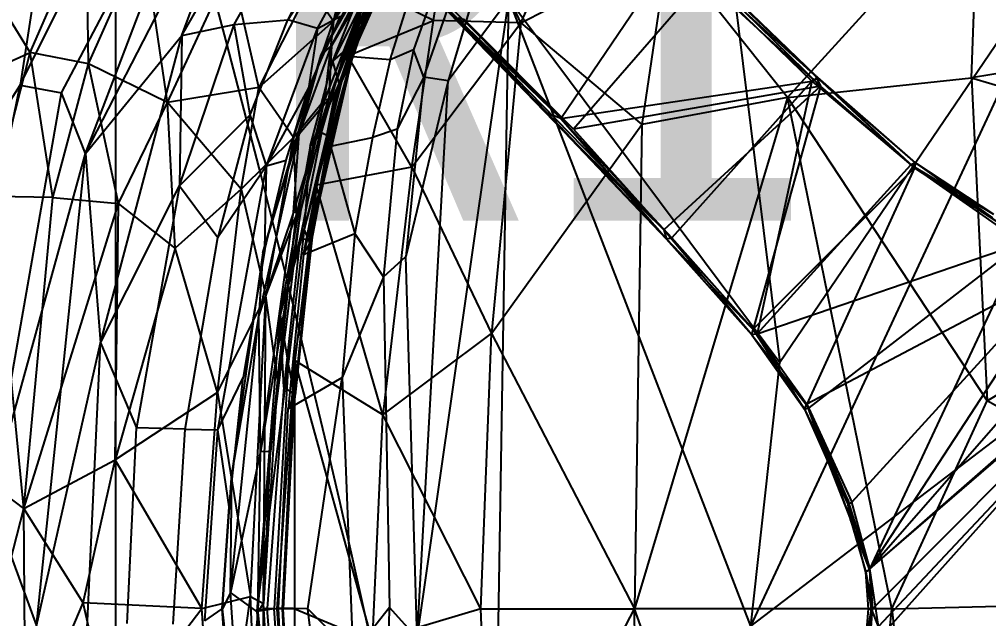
# Model space of a CAD drawing. Extents: x 11992 to 29481, y -6727 to 6811.
# Drawn here: x 16981.2 to 17157.5, y -1871.2 to -1762.1 of the extents above; entities that cross this region are included whole.
import ezdxf

# ---------------------------------------------------------------- set-up
doc = ezdxf.new("R2010")
doc.units = 0
doc.header["$MEASUREMENT"] = 0
doc.linetypes.add('DOTE', pattern=[2.42, 2, -0.2, 0.02, -0.2])
doc.layers.get('0').update_dxf_attribs({"color": 8, "linetype": 'CONTINUOUS'})
doc.layers.get('Defpoints').update_dxf_attribs({"color": 8, "linetype": 'CONTINUOUS'})
for name, color, linetype in [('zoylight 3编号', 7, 'CONTINUOUS'), ('zoylight 4标注', 9, 'CONTINUOUS'), ('zoylight 5回路', 4, 'CONTINUOUS')]:
    doc.layers.add(name, color=color, linetype=linetype)
doc.styles.add('CCD-DIM', font='archs.shx', dxfattribs={"width": 0.8})
doc.styles.add('TFB MS 3mm at 1 to 25', font='arial.ttf', dxfattribs={"height": 75})
doc.dimstyles.new('zoylight_DIM_40', dxfattribs={"dimscale": 40, "dimtxt": 1.9, "dimasz": 0.4, "dimexe": 0.5, "dimexo": 0.5, "dimgap": 0.5, "dimtad": 1, "dimdec": 0, "dimrnd": 5, "dimzin": 12, "dimdsep": 46, "dimtxsty": 'CCD-DIM', "dimblk": 'CCD_Dimension_Tick', "dimcen": 0.125, "dimclrd": 44, "dimclre": 44, "dimclrt": 50, "dimadec": 0, "dimazin": 0, "dimtfac": 1, "dimtdec": 0, "dimtmove": 2, "dimatfit": 3, "dimldrblk": 'CCD_Leader_Dot', "dimfxl": 0, "dimtvp": 1, "dimtolj": 1, "dimtzin": 0, "dimarcsym": 0})

# ---------------------------------------------------------------- blocks, each defined once
blk = doc.blocks.new('CCD_Dimension_Tick')
at = {"color": 0, "linetype": 'ByBlock'}
for p, q in [((-1.091, 0), (0, 0)), ((0, 0), (1.091, 0))]:
    blk.add_line(p, q, dxfattribs=at)
at = {"color": 0, "linetype": 'Continuous', "const_width": 0.608}
blk.add_lwpolyline([(-0.61, -0.61), (0.61, 0.61)], dxfattribs=at)
blk = doc.blocks.new('*D122')
at = {"layer": 'Defpoints', "color": 0, "linetype": 'Continuous'}
for p in [(16998.77, -1694.14, -420), (16919.98, -3240.35), (16998.77, -3240.35, -420)]:
    blk.add_point(p, dxfattribs=at)
at = {"layer": 'zoylight 4标注', "color": 44, "lineweight": -2}
for p, q in [((16978.77, -1694.14), (16899.98, -1694.14)), ((16919.98, -1710.14), (16919.98, -3224.35))]:
    blk.add_line(p, q, dxfattribs=at)
at = {"layer": 'zoylight 4标注', "color": 44, "linetype": 'Continuous', "lineweight": -2}
blk.add_line((16978.77, -3240.35), (16899.98, -3240.35), dxfattribs=at)
at = {"layer": 'zoylight 4标注', "color": 44, "linetype": 'Continuous', "lineweight": -2, "xscale": 16, "yscale": 16, "zscale": 16}
for p, rotation in [((16919.98, -1694.14), 90), ((16919.98, -3240.35), 270)]:
    blk.add_blockref('CCD_Dimension_Tick', p, dxfattribs=dict(at, rotation=rotation))
at = {"layer": 'zoylight 4标注', "color": 50, "linetype": 'Continuous', "insert": (16861.98, -2467.25), "char_height": 76, "attachment_point": 5, "rotation": 90, "style": 'CCD-DIM'}
blk.add_mtext('\\A1;1545', dxfattribs=at)
blk = doc.blocks.new('CCD_Leader_Dot')
at = {"color": 0, "linetype": 'ByBlock'}
blk.add_line((-5, 0), (-10, 0), dxfattribs=at)
at = {"color": 0, "linetype": 'ByBlock', "const_width": 5}
blk.add_lwpolyline([(-2.5, 0, 1), (2.5, 0, 1)], format="xyb", close=True, dxfattribs=at)

msp = doc.modelspace()

# ---------------------------------------------------------------- linework, layer by layer
for p, q in [((16988.86, -1775.48, -2069.83), (17019.84, -1716.53, -2069.99)), ((16993.25, -1786.5, -2070.37), (17019.84, -1716.53, -2069.99)), ((17010.74, -1765.04, -2069.98), (17037.99, -1717.71, -2070.43)), ((16993.25, -1786.5, -2070.37), (17027.7, -1719.49, -2070.64)), ((17010.74, -1765.04, -2069.98), (17027.7, -1719.49, -2070.64)), ((17106.66, -1719.98, -2064.53), (17119.52, -1824.58, -2063.66)), ((16981.33, -1774.09, -2067.92), (17005.77, -1725.03, -2067.93)), ((17020.29, -1763.04, -2068.54), (17039.59, -1728.72, -2069.01)), ((17044.57, -1732.5, -2066.04), (17030.06, -1762.18, -2064.35)), ((17047.6, -1734.52, -2063.37), (17030.06, -1762.18, -2064.35)), ((17056.55, -1762.32, -1994.28), (17060.36, -1736.4, -2001.41)), ((17072.42, -1762.76, -1987.05), (17060.36, -1736.4, -2001.41)), ((17072.42, -1762.76, -1987.05), (17084.75, -1735.77, -1989.67)), ((17087.6, -1735.16, -2067.2), (17125.99, -1772.28, -2067.24)), ((17125.99, -1772.28, -2067.24), (17087.8, -1735.93, -2066.36)), ((17126.93, -1774.26, -2066), (17087.8, -1735.93, -2066.36)), ((17038.34, -1762.44, -1948.27), (17044.76, -1736.79, -1915.24)), ((17120.93, -1776.32, -1975.38), (17155.69, -1738.09, -1976.81)), ((17154.4, -1772.75, -1971.59), (17155.69, -1738.09, -1976.81)), ((17035.43, -1763.78, -2059.14), (17048.89, -1739.15, -2059.83)), ((17036.1, -1768.55, -2054.07), (17049.71, -1742.97, -2054.86)), ((17038.34, -1762.44, -1948.27), (17047.28, -1743.15, -1948.66)), ((16983.2, -1768.15, -1770.82), (16993.41, -1744.64, -1771.88)), ((16993.78, -1770.2, -1798.85), (16993.41, -1744.64, -1771.88)), ((17036.1, -1768.55, -2054.07), (17050.15, -1744.05, -2048.01)), ((17050.44, -1744.31, -2005.25), (17037.53, -1776.55, -2010.36)), ((17037.96, -1766.9, -2047.29), (17050.15, -1744.05, -2048.01)), ((17114.25, -1872.53, -2064.05), (17173.72, -1744.76, -2062.78)), ((17173.72, -1744.76, -2062.78), (17119.52, -1824.58, -2063.66)), ((17066.97, -1747.13, -2066.41), (17059.23, -1773.29, -2067)), ((16985.28, -1748.38, -2065.04), (16981.33, -1774.09, -2067.92)), ((16993.78, -1770.2, -1798.85), (17003.79, -1747.62, -1799.78)), ((17008.13, -1777.22, -1850.22), (17003.79, -1747.62, -1799.78)), ((17047.98, -1747.77, -1978.6), (17036.72, -1776.74, -1978.47)), ((17047.98, -1747.77, -1978.6), (17037.53, -1776.55, -2010.36)), ((17038.34, -1762.44, -1948.27), (17047.98, -1747.77, -1978.6)), ((17049.41, -1749.14, -2006.93), (17040.49, -1767.76, -2006.2)), ((17058.96, -1750.63, -2061.18), (17052.89, -1767.62, -2061.6)), ((17054.8, -1772.62, -2065.78), (17062.92, -1749.28, -2065.39)), ((17072.42, -1762.76, -1987.05), (17099.22, -1749, -1982.55)), ((17079.7, -1780.16, -2113.77), (17100.61, -1749.28, -2113.77)), ((17099.22, -1749, -1982.55), (17094.45, -1781.23, -1979.5)), ((17120.93, -1776.32, -1975.38), (17099.22, -1749, -1982.55)), ((17100.61, -1749.28, -2113.77), (17126.41, -1772.71, -2112.63)), ((17125.34, -1773.35, -2113.59), (17100.61, -1749.28, -2113.77)), ((17008.13, -1777.22, -1850.22), (17019.69, -1752.25, -1853.44)), ((17024.74, -1774.48, -1905.97), (17019.69, -1752.25, -1853.44)), ((17046.46, -1752.32, -2024.39), (17037.53, -1776.55, -2010.36)), ((17046.46, -1752.32, -2024.39), (17037.96, -1766.9, -2047.29)), ((17038.56, -1776.21, -2012.15), (17047.86, -1751.63, -2012.22)), ((17040.49, -1767.76, -2006.2), (17049.04, -1752.15, -2007.57)), ((17049.04, -1752.15, -2007.57), (17042.13, -1767.64, -2007.78)), ((17105.43, -1752.41, -2112.22), (17126.41, -1772.71, -2112.63)), ((17105.43, -1752.41, -2112.22), (17125.99, -1772.28, -2067.24)), ((16983.2, -1768.15, -1770.82), (16973.64, -1752.6, -1740.16)), ((17046.01, -1754.19, -2012.48), (17038.21, -1769.69, -2007.91)), ((17039.38, -1773.69, -2012.28), (17047.9, -1752.57, -2012.99)), ((17046.01, -1754.19, -2012.48), (17039.38, -1773.69, -2012.28)), ((17047.9, -1752.57, -2012.99), (17041.76, -1768.71, -2012.37)), ((17077.36, -1779.22, -2112.16), (17052.72, -1753.96, -2112.26)), ((17079.7, -1780.16, -2113.77), (17052.72, -1753.96, -2112.26)), ((17061.08, -1762.67, -2067.15), (17052.72, -1753.96, -2112.26)), ((17079.7, -1780.16, -2113.77), (17053.38, -1753.45, -2113.44)), ((17038.21, -1769.69, -2007.91), (17044.08, -1755.03, -2008.09)), ((17045.17, -1754.93, -2006.54), (17040.49, -1767.76, -2006.2)), ((17040.98, -1768.76, -2006.82), (17047.41, -1754.63, -2007.78)), ((17041.76, -1768.71, -2012.37), (17046.63, -1755.84, -2012.84)), ((17047.41, -1754.63, -2007.78), (17042.13, -1767.64, -2007.78)), ((17042.13, -1767.64, -2007.78), (17047.22, -1754.93, -2007.82)), ((17048.68, -1769.47, -2050.74), (17053.39, -1754.3, -2049.72)), ((17105.71, -1754.76, -2065.64), (17081.98, -1782.09, -2065.64)), ((17105.71, -1754.76, -2065.64), (17126.93, -1774.26, -2066)), ((17034.13, -1756.1, -1913.79), (17024.74, -1774.48, -1905.97)), ((17034.13, -1756.1, -1913.79), (17038.34, -1762.44, -1948.27)), ((17040.98, -1768.76, -2006.82), (17045.38, -1756.76, -2006.88)), ((17046.04, -1756.37, -2022.04), (17041.85, -1768.89, -2022.08)), ((17056.55, -1762.32, -1994.28), (17045.38, -1756.76, -2006.88)), ((17053.59, -1874.72, -2066.64), (17070.26, -1758.35, -2066.75)), ((17070.26, -1758.35, -2066.75), (17059.23, -1773.29, -2067)), ((17066.38, -1988.69, -2066.85), (17070.26, -1758.35, -2066.75)), ((17114.25, -1872.53, -2064.05), (17070.26, -1758.35, -2066.75)), ((17070.26, -1758.35, -2066.75), (17119.52, -1824.58, -2063.66)), ((17226.4, -1760.81, -1968.19), (17154.4, -1772.75, -1971.59)), ((17010.35, -1792.41, -2068.42), (17020.29, -1763.04, -2068.54)), ((17010.74, -1765.04, -2069.98), (17020.29, -1763.04, -2068.54)), ((17020.29, -1763.04, -2068.54), (17030.06, -1762.18, -2064.35)), ((17023.21, -1779.47, -2064.17), (17020.29, -1763.04, -2068.54)), ((17023.21, -1779.47, -2064.17), (17030.06, -1762.18, -2064.35)), ((17038.34, -1762.44, -1948.27), (17024.74, -1774.48, -1905.97)), ((17035.43, -1763.78, -2059.14), (17030.06, -1762.18, -2064.35)), ((17031.07, -1783.62, -1947.44), (17038.34, -1762.44, -1948.27)), ((17033.81, -1774.68, -2053.98), (17039.61, -1761.54, -2054.26)), ((17035.43, -1763.78, -2059.14), (17039.61, -1761.54, -2054.26)), ((17038.34, -1762.44, -1948.27), (17036.72, -1776.74, -1978.47)), ((17040.98, -1768.76, -2006.82), (17056.55, -1762.32, -1994.28)), ((17052.62, -1788.97, -1991.11), (17056.55, -1762.32, -1994.28)), ((17052.62, -1788.97, -1991.11), (17072.42, -1762.76, -1987.05)), ((17072.42, -1762.76, -1987.05), (17056.55, -1762.32, -1994.28)), ((17061.08, -1762.67, -2067.15), (17060.91, -1761.83, -2067.1)), ((17061.08, -1762.67, -2067.15), (17061.24, -1761.67, -2066.46)), ((17080.25, -1782.5, -2067.24), (17061.08, -1762.67, -2067.15)), ((17061.08, -1762.67, -2067.15), (17061.8, -1762.86, -2066.36)), ((17061.08, -1762.67, -2067.15), (17077.36, -1779.22, -2112.16)), ((17061.8, -1762.86, -2066.36), (17061.24, -1761.67, -2066.46)), ((17062.02, -1762.02, -2065.98), (17061.8, -1762.86, -2066.36)), ((17080.25, -1782.5, -2067.24), (17061.8, -1762.86, -2066.36)), ((17081.98, -1782.09, -2065.64), (17061.8, -1762.86, -2066.36)), ((17098.42, -1800.38, -2066.03), (17061.8, -1762.86, -2066.36)), ((17081.98, -1782.09, -2065.64), (17062.02, -1762.02, -2065.98)), ((17072.42, -1762.76, -1987.05), (17067.12, -1819.27, -1983.38)), ((17072.42, -1762.76, -1987.05), (17094.45, -1781.23, -1979.5)), ((17026.17, -1788.77, -2058.91), (17035.43, -1763.78, -2059.14)), ((17035.43, -1763.78, -2059.14), (17033.81, -1774.68, -2053.98)), ((16993.25, -1786.5, -2070.37), (17010.74, -1765.04, -2069.98)), ((16995.96, -1820.95, -2069.96), (17010.74, -1765.04, -2069.98)), ((17010.74, -1765.04, -2069.98), (17010.35, -1792.41, -2068.42)), ((16965.84, -1775.78, -1739.52), (16983.2, -1768.15, -1770.82)), ((16976.47, -1794.33, -1770.33), (16983.2, -1768.15, -1770.82)), ((16993.78, -1770.2, -1798.85), (16983.2, -1768.15, -1770.82)), ((16987.28, -1794.49, -1798.13), (16983.2, -1768.15, -1770.82)), ((17032.13, -1782.91, -2046.22), (17037.96, -1766.9, -2047.29)), ((17034.75, -1799.5, -2008.49), (17042.13, -1767.64, -2007.78)), ((17035.2, -1792.29, -2007.67), (17042.13, -1767.64, -2007.78)), ((17036.1, -1768.55, -2054.07), (17037.96, -1766.9, -2047.29)), ((17036.17, -1782.71, -2007.02), (17040.49, -1767.76, -2006.2)), ((17037.96, -1766.9, -2047.29), (17037.53, -1776.55, -2010.36)), ((17037.92, -1783.59, -2008.62), (17042.13, -1767.64, -2007.78)), ((17038.21, -1769.69, -2007.91), (17040.49, -1767.76, -2006.2)), ((17040.49, -1767.76, -2006.2), (17042.13, -1767.64, -2007.78)), ((17040.98, -1768.76, -2006.82), (17042.13, -1767.64, -2007.78)), ((17052.89, -1767.62, -2061.6), (17048.68, -1769.47, -2050.74)), ((17052.89, -1767.62, -2061.6), (17049.93, -1782.1, -2062.09)), ((17054.8, -1772.62, -2065.78), (17052.89, -1767.62, -2061.6)), ((17025.47, -1804.61, -2053.87), (17036.1, -1768.55, -2054.07)), ((17036.1, -1768.55, -2054.07), (17032.13, -1782.91, -2046.22)), ((17034.08, -1785.23, -2007.74), (17038.21, -1769.69, -2007.91)), ((17040.98, -1768.76, -2006.82), (17035.2, -1792.29, -2007.67)), ((17041.76, -1768.71, -2012.37), (17037.47, -1784.14, -2012.03)), ((17041.76, -1768.71, -2012.37), (17037.47, -1784.14, -2012.03)), ((17037.8, -1785.2, -2021.84), (17041.85, -1768.89, -2022.08)), ((17039.38, -1773.69, -2012.28), (17038.21, -1769.69, -2007.91)), ((17038.56, -1776.21, -2012.15), (17041.76, -1768.71, -2012.37)), ((17041.85, -1768.89, -2022.08), (17038.56, -1776.21, -2012.15)), ((17039.38, -1773.69, -2012.28), (17041.76, -1768.71, -2012.37)), ((17052.62, -1788.97, -1991.11), (17040.98, -1768.76, -2006.82)), ((17048.68, -1769.47, -2050.74), (17041.85, -1768.89, -2022.08)), ((17048.68, -1769.47, -2050.74), (17045.44, -1783.57, -2050.72)), ((16987.28, -1794.49, -1798.13), (16993.78, -1770.2, -1798.85)), ((16999.24, -1795.64, -1835.28), (16993.78, -1770.2, -1798.85)), ((17008.13, -1777.22, -1850.22), (16993.78, -1770.2, -1798.85)), ((17054.8, -1772.62, -2065.78), (17049.93, -1782.1, -2062.09)), ((17054.8, -1772.62, -2065.78), (17051.52, -1805.23, -2065.49)), ((17059.23, -1773.29, -2067), (17051.52, -1805.23, -2065.49)), ((17053.59, -1874.72, -2066.64), (17059.23, -1773.29, -2067)), ((17059.23, -1773.29, -2067), (17054.8, -1772.62, -2065.78)), ((17079.7, -1780.16, -2113.77), (17125.34, -1773.35, -2113.59)), ((17125.34, -1773.35, -2113.59), (17099.9, -1801.88, -2113.49)), ((17125.34, -1773.35, -2113.59), (17115.41, -1819.34, -2113.52)), ((17120.93, -1776.32, -1975.38), (17154.4, -1772.75, -1971.59)), ((17125.34, -1773.35, -2113.59), (17126.41, -1772.71, -2112.63)), ((17125.34, -1773.35, -2113.59), (17143.34, -1788.56, -2113.48)), ((17125.99, -1772.28, -2067.24), (17126.93, -1774.26, -2066)), ((17144.23, -1788.22, -2067.19), (17125.99, -1772.28, -2067.24)), ((17125.99, -1772.28, -2067.24), (17126.41, -1772.71, -2112.63)), ((17144.03, -1789.11, -2065.99), (17125.99, -1772.28, -2067.24)), ((17144.23, -1788.22, -2067.19), (17126.41, -1772.71, -2112.63)), ((17144.23, -1788.22, -2112.3), (17126.41, -1772.71, -2112.63)), ((17143.34, -1788.56, -2113.48), (17126.41, -1772.71, -2112.63)), ((17154.4, -1772.75, -1971.59), (17157.23, -1831.51, -1969.52)), ((17154.4, -1772.75, -1971.59), (17222.71, -1792.77, -1966.37)), ((16969.97, -1829.52, -2067.83), (16981.33, -1774.09, -2067.92)), ((16970.42, -1791.19, -2065.22), (16981.33, -1774.09, -2067.92)), ((16981.33, -1774.09, -2067.92), (16988.86, -1775.48, -2069.83)), ((17024.74, -1774.48, -1905.97), (17008.13, -1777.22, -1850.22)), ((17021.55, -1793.01, -1912.45), (17024.74, -1774.48, -1905.97)), ((17031.07, -1783.62, -1947.44), (17024.74, -1774.48, -1905.97)), ((17026.17, -1788.77, -2058.91), (17033.81, -1774.68, -2053.98)), ((17029.76, -1787.75, -2053.89), (17033.81, -1774.68, -2053.98)), ((17039.38, -1773.69, -2012.28), (17033, -1800.4, -2011.22)), ((17039.38, -1773.69, -2012.28), (17034.08, -1785.23, -2007.74)), ((17039.38, -1773.69, -2012.28), (17037.47, -1784.14, -2012.03)), ((17126.93, -1774.26, -2066), (17081.98, -1782.09, -2065.64)), ((17126.93, -1774.26, -2066), (17098.42, -1800.38, -2066.03)), ((17126.93, -1774.26, -2066), (17114.7, -1818.47, -2065.99)), ((17144.03, -1789.11, -2065.99), (17126.93, -1774.26, -2066)), ((16975.88, -1849.45, -2069.89), (16988.86, -1775.48, -2069.83)), ((16993.25, -1786.5, -2070.37), (16988.86, -1775.48, -2069.83)), ((17031.07, -1797.19, -2022.87), (17037.53, -1776.55, -2010.36)), ((17031.07, -1783.62, -1947.44), (17036.72, -1776.74, -1978.47)), ((17031.58, -1797.89, -1978.41), (17036.72, -1776.74, -1978.47)), ((17032.13, -1782.91, -2046.22), (17037.53, -1776.55, -2010.36)), ((17032.33, -1797.27, -2003.9), (17037.53, -1776.55, -2010.36)), ((17032.33, -1797.27, -2003.9), (17036.72, -1776.74, -1978.47)), ((17032.88, -1804.9, -2012.03), (17038.56, -1776.21, -2012.15)), ((17036.72, -1776.74, -1978.47), (17037.53, -1776.55, -2010.36)), ((17038.56, -1776.21, -2012.15), (17037.47, -1784.14, -2012.03)), ((17037.8, -1785.2, -2021.84), (17038.56, -1776.21, -2012.15)), ((17120.93, -1776.32, -1975.38), (17093.09, -1869.41, -1973.96)), ((17120.93, -1776.32, -1975.38), (17094.45, -1781.23, -1979.5)), ((17139.91, -1869.41, -1968.33), (17120.93, -1776.32, -1975.38)), ((17120.93, -1776.32, -1975.38), (17157.23, -1831.51, -1969.52)), ((16999.24, -1795.64, -1835.28), (17008.13, -1777.22, -1850.22)), ((17021.55, -1793.01, -1912.45), (17008.13, -1777.22, -1850.22)), ((17009.57, -1803.73, -1873.71), (17008.13, -1777.22, -1850.22)), ((17010.35, -1792.41, -2068.42), (17023.21, -1779.47, -2064.17)), ((17023.21, -1779.47, -2064.17), (17017.33, -1801.8, -2064.11)), ((17026.17, -1788.77, -2058.91), (17023.21, -1779.47, -2064.17)), ((17077.36, -1779.22, -2112.16), (17098.93, -1802.07, -2112.31)), ((17080.25, -1782.5, -2067.24), (17077.36, -1779.22, -2112.16)), ((17079.7, -1780.16, -2113.77), (17077.36, -1779.22, -2112.16)), ((17079.7, -1780.16, -2113.77), (17099.9, -1801.88, -2113.49)), ((17079.7, -1780.16, -2113.77), (17098.93, -1802.07, -2112.31)), ((17049.93, -1782.1, -2062.09), (17045.44, -1783.57, -2050.72)), ((17049.93, -1782.1, -2062.09), (17047.47, -1808.94, -2061.72)), ((17067.12, -1819.27, -1983.38), (17094.45, -1781.23, -1979.5)), ((17081.98, -1782.09, -2065.64), (17098.42, -1800.38, -2066.03)), ((17094.45, -1781.23, -1979.5), (17093.09, -1869.41, -1973.96)), ((17021.55, -1793.01, -1912.45), (17031.07, -1783.62, -1947.44)), ((17032.13, -1782.91, -2046.22), (17024.78, -1815.94, -2046.64)), ((17025.47, -1804.61, -2053.87), (17032.13, -1782.91, -2046.22)), ((17031.07, -1783.62, -1947.44), (17026.05, -1812.41, -1947.6)), ((17031.07, -1797.19, -2022.87), (17032.13, -1782.91, -2046.22)), ((17031.07, -1783.62, -1947.44), (17031.58, -1797.89, -1978.41)), ((17036.17, -1782.71, -2007.02), (17032.27, -1801.84, -2006.5)), ((17033, -1800.4, -2011.22), (17037.47, -1784.14, -2012.03)), ((17037.47, -1784.14, -2012.03), (17034.03, -1802.87, -2011.77)), ((17037.47, -1784.14, -2012.03), (17034.03, -1802.87, -2011.77)), ((17034.08, -1785.23, -2007.74), (17036.17, -1782.71, -2007.02)), ((17037.92, -1783.59, -2008.62), (17034.32, -1802.4, -2008.34)), ((17036.17, -1782.71, -2007.02), (17037.92, -1783.59, -2008.62)), ((17037.8, -1785.2, -2021.84), (17045.44, -1783.57, -2050.72)), ((17045.44, -1783.57, -2050.72), (17042.25, -1801.09, -2047.48)), ((17080.25, -1782.5, -2067.24), (17098.42, -1800.38, -2066.03)), ((17080.25, -1782.5, -2067.24), (17098.93, -1802.07, -2112.31)), ((17080.25, -1782.5, -2067.24), (17098.93, -1802.09, -2067.23)), ((17114.25, -1872.53, -2064.05), (17231.77, -1782.88, -2061.35)), ((17034.08, -1785.23, -2007.74), (17028.65, -1815.87, -2006.56)), ((17037.8, -1785.2, -2021.84), (17032.88, -1804.9, -2012.03)), ((17034.08, -1785.23, -2007.74), (17033, -1800.4, -2011.22)), ((17037.8, -1785.2, -2021.84), (17042.25, -1801.09, -2047.48)), ((16975.88, -1849.45, -2069.89), (16993.25, -1786.5, -2070.37)), ((16984.33, -1872.47, -2070.45), (16993.25, -1786.5, -2070.37)), ((16993.25, -1786.5, -2070.37), (16995.96, -1820.95, -2069.96)), ((17017.3, -1836.81, -2059.14), (17026.17, -1788.77, -2058.91)), ((17026.17, -1788.77, -2058.91), (17017.33, -1801.8, -2064.11)), ((17025.88, -1804, -2053.89), (17029.76, -1787.75, -2053.89)), ((17025.88, -1804, -2053.89), (17026.17, -1788.77, -2058.91)), ((17026.17, -1788.77, -2058.91), (17029.76, -1787.75, -2053.89)), ((17052.62, -1788.97, -1991.11), (17035.2, -1792.29, -2007.67)), ((17052.62, -1788.97, -1991.11), (17047.34, -1834.08, -1989.92)), ((17052.62, -1788.97, -1991.11), (17067.12, -1819.27, -1983.38)), ((17144.03, -1789.11, -2065.99), (17114.7, -1818.47, -2065.99)), ((17115.41, -1819.34, -2113.52), (17143.34, -1788.56, -2113.48)), ((17144.03, -1789.11, -2065.99), (17124.45, -1832.14, -2065.97)), ((17144.23, -1788.22, -2112.3), (17143.34, -1788.56, -2113.48)), ((17143.34, -1788.56, -2113.48), (17158.43, -1797.58, -2112.3)), ((17143.34, -1788.56, -2113.48), (17157.66, -1797.92, -2113.37)), ((17163.62, -1802.82, -2113.64), (17143.34, -1788.56, -2113.48)), ((17144.23, -1788.22, -2067.19), (17144.03, -1789.11, -2065.99)), ((17144.03, -1789.11, -2065.99), (17171.69, -1807.15, -2065.85)), ((17144.03, -1789.11, -2065.99), (17158.22, -1798.25, -2066.12)), ((17144.23, -1788.22, -2067.19), (17158.22, -1798.25, -2066.12)), ((17144.23, -1788.22, -2067.19), (17158.43, -1797.58, -2067.19)), ((17144.23, -1788.22, -2067.19), (17144.23, -1788.22, -2112.3)), ((17144.23, -1788.22, -2112.3), (17158.43, -1797.58, -2112.3)), ((17144.23, -1788.22, -2112.3), (17158.43, -1797.58, -2067.19)), ((16995.96, -1820.95, -2069.96), (17010.35, -1792.41, -2068.42)), ((17010.35, -1792.41, -2068.42), (17002.53, -1836.44, -2068.49)), ((17021.55, -1793.01, -1912.45), (17009.57, -1803.73, -1873.71)), ((17010.35, -1792.41, -2068.42), (17017.33, -1801.8, -2064.11)), ((17017.24, -1830.04, -1912.29), (17021.55, -1793.01, -1912.45)), ((17021.55, -1793.01, -1912.45), (17026.05, -1812.41, -1947.6)), ((17035.2, -1792.29, -2007.67), (17031.3, -1824.17, -2006.35)), ((17035.2, -1792.29, -2007.67), (17034.75, -1799.5, -2008.49)), ((17047.34, -1834.08, -1989.92), (17035.2, -1792.29, -2007.67)), ((17157.23, -1831.51, -1969.52), (17222.71, -1792.77, -1966.37)), ((16982.03, -1851.15, -1799.27), (16976.47, -1794.33, -1770.33)), ((16987.28, -1794.49, -1798.13), (16976.47, -1794.33, -1770.33)), ((16982.03, -1851.15, -1799.27), (16987.28, -1794.49, -1798.13)), ((16987.28, -1794.49, -1798.13), (16999.24, -1795.64, -1835.28)), ((16982.03, -1851.15, -1799.27), (16999.24, -1795.64, -1835.28)), ((16998.62, -1842.28, -1848.1), (16999.24, -1795.64, -1835.28)), ((17009.57, -1803.73, -1873.71), (16999.24, -1795.64, -1835.28)), ((17031.07, -1797.19, -2022.87), (17024.78, -1815.94, -2046.64)), ((17025.06, -1840.72, -2023.16), (17031.07, -1797.19, -2022.87)), ((17032.33, -1797.27, -2003.9), (17025.06, -1840.72, -2023.16)), ((17026.05, -1812.41, -1947.6), (17031.58, -1797.89, -1978.41)), ((17026.91, -1840.81, -2004.13), (17032.33, -1797.27, -2003.9)), ((17026.91, -1840.81, -2004.13), (17031.58, -1797.89, -1978.41)), ((17028.14, -1827.63, -1978.8), (17031.58, -1797.89, -1978.41)), ((17032.33, -1797.27, -2003.9), (17031.07, -1797.19, -2022.87)), ((17031.58, -1797.89, -1978.41), (17032.33, -1797.27, -2003.9)), ((17031.3, -1824.17, -2006.35), (17034.75, -1799.5, -2008.49)), ((17031.35, -1830.47, -2007.13), (17034.75, -1799.5, -2008.49)), ((17011.35, -1836.68, -2064.23), (17017.33, -1801.8, -2064.11)), ((17028.65, -1815.87, -2006.56), (17033, -1800.4, -2011.22)), ((17032.27, -1801.84, -2006.5), (17028.65, -1815.87, -2006.56)), ((17032.27, -1801.84, -2006.5), (17029.32, -1829.02, -2005.39)), ((17033, -1800.4, -2011.22), (17030.08, -1824.85, -2011.01)), ((17032.27, -1801.84, -2006.5), (17034.32, -1802.4, -2008.34)), ((17032.88, -1804.9, -2012.03), (17042.25, -1801.09, -2047.48)), ((17033, -1800.4, -2011.22), (17034.03, -1802.87, -2011.77)), ((17042.25, -1801.09, -2047.48), (17039.91, -1827.26, -2044.26)), ((17047.47, -1808.94, -2061.72), (17042.25, -1801.09, -2047.48)), ((17098.42, -1800.38, -2066.03), (17114.7, -1818.47, -2065.99)), ((17114.45, -1819.49, -2067.2), (17098.42, -1800.38, -2066.03)), ((17098.42, -1800.38, -2066.03), (17098.93, -1802.09, -2067.23)), ((17034.03, -1802.87, -2011.77), (17031.28, -1830.42, -2011.64)), ((17034.03, -1802.87, -2011.77), (17031.28, -1830.42, -2011.64)), ((17034.32, -1802.4, -2008.34), (17031.35, -1830.47, -2007.13)), ((17032.88, -1804.9, -2012.03), (17034.03, -1802.87, -2011.77)), ((17098.93, -1802.07, -2112.31), (17099.9, -1801.88, -2113.49)), ((17098.93, -1802.07, -2112.31), (17114.45, -1819.5, -2112.3)), ((17098.93, -1802.07, -2112.31), (17098.93, -1802.09, -2067.23)), ((17115.41, -1819.34, -2113.52), (17098.93, -1802.07, -2112.31)), ((17114.45, -1819.5, -2112.3), (17098.93, -1802.09, -2067.23)), ((17114.45, -1819.49, -2067.2), (17098.93, -1802.09, -2067.23)), ((17115.41, -1819.34, -2113.52), (17099.9, -1801.88, -2113.49)), ((17115.41, -1819.34, -2113.52), (17163.62, -1802.82, -2113.64)), ((17163.62, -1802.82, -2113.64), (17124.83, -1832.79, -2113.52)), ((17163.62, -1802.82, -2113.64), (17135.88, -1862.14, -2113.52)), ((17009.57, -1803.73, -1873.71), (16998.62, -1842.28, -1848.1)), ((17017.24, -1830.04, -1912.29), (17009.57, -1803.73, -1873.71)), ((17025.47, -1804.61, -2053.87), (17019.85, -1844.72, -2053.99)), ((17025.88, -1804, -2053.89), (17021.92, -1827.29, -2053.95)), ((17025.47, -1804.61, -2053.87), (17024.78, -1815.94, -2046.64)), ((17032.88, -1804.9, -2012.03), (17030.13, -1833.01, -2011.9)), ((17047.47, -1808.94, -2061.72), (17051.52, -1805.23, -2065.49)), ((17053.59, -1874.72, -2066.64), (17051.52, -1805.23, -2065.49)), ((17171.69, -1807.15, -2065.85), (17124.45, -1832.14, -2065.97)), ((17171.69, -1807.15, -2065.85), (17132.64, -1849.97, -2065.92)), ((17171.69, -1807.15, -2065.85), (17135.89, -1862.04, -2065.96)), ((17047.47, -1808.94, -2061.72), (17039.91, -1827.26, -2044.26)), ((17047.47, -1808.94, -2061.72), (17048.55, -1869.14, -2062.4)), ((17181.86, -1809.51, -2113.64), (17135.88, -1862.14, -2113.52)), ((17135.88, -1876.67, -2113.52), (17195.29, -1810.14, -2113.62)), ((17135.88, -1862.14, -2113.52), (17195.29, -1810.14, -2113.62)), ((17196.09, -1810.14, -2065.87), (17135.89, -1862.04, -2065.96)), ((17195.29, -1810.14, -2113.62), (17136.37, -1869.41, -2113.47)), ((17137.49, -1872.57, -2065.85), (17196.09, -1810.14, -2065.87)), ((17017.24, -1830.04, -1912.29), (17026.05, -1812.41, -1947.6)), ((17023.27, -1867.14, -1947.93), (17026.05, -1812.41, -1947.6)), ((17025.64, -1868.42, -1977.93), (17026.05, -1812.41, -1947.6)), ((17028.14, -1827.63, -1978.8), (17026.05, -1812.41, -1947.6)), ((17019.63, -1866.44, -2046.89), (17024.78, -1815.94, -2046.64)), ((17024.78, -1815.94, -2046.64), (17019.85, -1844.72, -2053.99)), ((17024.46, -1869.81, -2007.1), (17028.65, -1815.87, -2006.56)), ((17025.06, -1840.72, -2023.16), (17024.78, -1815.94, -2046.64)), ((17029.32, -1829.02, -2005.39), (17028.65, -1815.87, -2006.56)), ((17028.65, -1815.87, -2006.56), (17030.08, -1824.85, -2011.01)), ((17047.34, -1834.08, -1989.92), (17067.12, -1819.27, -1983.38)), ((17065.17, -1869.41, -1981.92), (17067.12, -1819.27, -1983.38)), ((17067.12, -1819.27, -1983.38), (17093.09, -1869.41, -1973.96)), ((17114.45, -1819.49, -2067.2), (17114.7, -1818.47, -2065.99)), ((17115.41, -1819.34, -2113.52), (17114.45, -1819.5, -2112.3)), ((17114.7, -1818.47, -2065.99), (17124.45, -1832.14, -2065.97)), ((17124, -1833.03, -2067.2), (17114.7, -1818.47, -2065.99)), ((17115.41, -1819.34, -2113.52), (17124.83, -1832.79, -2113.52)), ((16984.33, -1872.47, -2070.45), (16995.96, -1820.95, -2069.96)), ((16992.88, -1887.49, -2070.01), (16995.96, -1820.95, -2069.96)), ((16995.96, -1820.95, -2069.96), (17002.53, -1836.44, -2068.49)), ((17114.45, -1819.49, -2067.2), (17124, -1833.03, -2067.2)), ((17114.45, -1819.49, -2067.2), (17114.45, -1819.5, -2112.3)), ((17114.45, -1819.49, -2067.2), (17124, -1833.04, -2112.3)), ((17114.45, -1819.5, -2112.3), (17124.83, -1832.79, -2113.52)), ((17114.45, -1819.5, -2112.3), (17124, -1833.04, -2112.3)), ((17028.11, -1869.41, -2006.51), (17031.3, -1824.17, -2006.35)), ((17029.09, -1869.41, -2008), (17031.3, -1824.17, -2006.35)), ((17031.29, -1869.41, -2001.4), (17031.3, -1824.17, -2006.35)), ((17045.46, -1875.27, -1989.21), (17031.3, -1824.17, -2006.35)), ((17031.3, -1824.17, -2006.35), (17031.35, -1830.47, -2007.13)), ((17047.34, -1834.08, -1989.92), (17031.3, -1824.17, -2006.35)), ((17114.25, -1872.53, -2064.05), (17119.52, -1824.58, -2063.66)), ((17024.46, -1869.81, -2007.1), (17030.08, -1824.85, -2011.01)), ((17030.08, -1824.85, -2011.01), (17027.53, -1869.34, -2011.23)), ((17030.08, -1824.85, -2011.01), (17031.28, -1830.42, -2011.64)), ((17017.3, -1836.81, -2059.14), (17021.92, -1827.29, -2053.95)), ((17019.37, -1850.83, -2054.02), (17021.92, -1827.29, -2053.95)), ((17028.14, -1827.63, -1978.8), (17025.64, -1868.42, -1977.93)), ((17028.14, -1827.63, -1978.8), (17026.91, -1840.81, -2004.13)), ((17030.13, -1833.01, -2011.9), (17039.91, -1827.26, -2044.26)), ((17033.67, -1869.41, -2029.5), (17039.91, -1827.26, -2044.26)), ((17039.91, -1827.26, -2044.26), (17041.89, -1877.56, -2047.97)), ((17017.24, -1830.04, -1912.29), (16998.62, -1842.28, -1848.1)), ((17014.38, -1869.33, -1908.33), (17017.24, -1830.04, -1912.29)), ((17017.24, -1830.04, -1912.29), (17023.27, -1867.14, -1947.93)), ((17029.32, -1829.02, -2005.39), (17026.28, -1869.26, -2006.01)), ((17029.32, -1829.02, -2005.39), (17031.35, -1830.47, -2007.13)), ((17029.09, -1869.41, -2008), (17031.35, -1830.47, -2007.13)), ((17029.09, -1869.41, -2008), (17031.35, -1830.47, -2007.13)), ((17031.28, -1830.42, -2011.64), (17029.22, -1869.41, -2011.78)), ((17031.28, -1830.42, -2011.64), (17029.22, -1869.41, -2011.78)), ((17030.13, -1833.01, -2011.9), (17031.28, -1830.42, -2011.64)), ((17139.91, -1869.41, -1968.33), (17157.23, -1831.51, -1969.52)), ((17220.9, -1867.29, -1965.5), (17157.23, -1831.51, -1969.52)), ((17028.37, -1869.28, -2012.08), (17030.13, -1833.01, -2011.9)), ((17124, -1833.03, -2067.2), (17124.45, -1832.14, -2065.97)), ((17124, -1833.04, -2112.3), (17124.83, -1832.79, -2113.52)), ((17124, -1833.03, -2067.2), (17128.39, -1842.89, -2067.2)), ((17124, -1833.03, -2067.2), (17124, -1833.04, -2112.3)), ((17124, -1833.03, -2067.2), (17128.39, -1842.9, -2112.3)), ((17124, -1833.04, -2112.3), (17132.04, -1849.83, -2113.37)), ((17124, -1833.04, -2112.3), (17128.39, -1842.9, -2112.3)), ((17128.39, -1842.89, -2067.2), (17124.45, -1832.14, -2065.97)), ((17124.45, -1832.14, -2065.97), (17132.64, -1849.97, -2065.92)), ((17124.45, -1832.14, -2065.97), (17131.99, -1850.43, -2066.38)), ((17135.88, -1862.14, -2113.52), (17124.83, -1832.79, -2113.52)), ((17132.04, -1849.83, -2113.37), (17124.83, -1832.79, -2113.52)), ((17045.46, -1875.27, -1989.21), (17047.34, -1834.08, -1989.92)), ((17065.17, -1869.41, -1981.92), (17047.34, -1834.08, -1989.92)), ((17000.83, -1872.04, -2068.35), (17002.53, -1836.44, -2068.49)), ((17011.35, -1836.68, -2064.23), (17002.53, -1836.44, -2068.49)), ((17009.17, -1872.19, -2064.17), (17011.35, -1836.68, -2064.23)), ((17011.35, -1836.68, -2064.23), (17017.3, -1836.81, -2059.14)), ((17014.92, -1871.59, -2059.13), (17017.3, -1836.81, -2059.14)), ((17019.37, -1850.83, -2054.02), (17017.3, -1836.81, -2059.14)), ((16982.03, -1851.15, -1799.27), (16998.62, -1842.28, -1848.1)), ((16992.81, -1868.31, -1833.9), (16998.62, -1842.28, -1848.1)), ((17014.38, -1869.33, -1908.33), (16998.62, -1842.28, -1848.1)), ((17025.06, -1840.72, -2023.16), (17019.63, -1866.44, -2046.89)), ((17024.58, -1869.99, -2009.6), (17025.06, -1840.72, -2023.16)), ((17024.58, -1869.99, -2009.6), (17026.91, -1840.81, -2004.13)), ((17026.91, -1840.81, -2004.13), (17025.06, -1840.72, -2023.16)), ((17025.64, -1868.42, -1977.93), (17026.91, -1840.81, -2004.13)), ((16982.03, -1851.15, -1799.27), (16971.6, -1843.26, -1771.63)), ((17128.39, -1842.89, -2067.2), (17131.99, -1850.43, -2066.38)), ((17128.39, -1842.89, -2067.2), (17132.4, -1853.13, -2067.2)), ((17128.39, -1842.89, -2067.2), (17128.39, -1842.9, -2112.3)), ((17128.39, -1842.89, -2067.2), (17132.4, -1853.13, -2112.3)), ((17128.39, -1842.9, -2112.3), (17132.04, -1849.83, -2113.37)), ((17128.39, -1842.9, -2112.3), (17132.4, -1853.13, -2112.3)), ((17018.13, -1869.41, -2054.09), (17019.85, -1844.72, -2053.99)), ((17019.63, -1866.44, -2046.89), (17019.85, -1844.72, -2053.99)), ((16971.55, -1891.75, -1772.23), (16982.03, -1851.15, -1799.27)), ((16975.88, -1849.45, -2069.89), (16984.33, -1872.47, -2070.45)), ((16992.81, -1868.31, -1833.9), (16982.03, -1851.15, -1799.27)), ((16982.28, -1892.88, -1798.84), (16982.03, -1851.15, -1799.27)), ((17018.12, -1869.41, -2054.09), (17019.37, -1850.83, -2054.02)), ((17131.99, -1850.43, -2066.38), (17132.64, -1849.97, -2065.92)), ((17132.4, -1853.13, -2067.2), (17131.99, -1850.43, -2066.38)), ((17135.16, -1862.72, -2067.17), (17131.99, -1850.43, -2066.38)), ((17131.99, -1850.43, -2066.38), (17135.89, -1862.04, -2065.96)), ((17132.04, -1849.83, -2113.37), (17132.4, -1853.13, -2112.3)), ((17135.88, -1862.14, -2113.52), (17132.04, -1849.83, -2113.37)), ((17135.89, -1862.04, -2065.96), (17132.64, -1849.97, -2065.92)), ((17135.88, -1862.14, -2113.52), (17132.4, -1853.13, -2112.3)), ((17132.4, -1853.13, -2067.2), (17135.16, -1862.72, -2067.17)), ((17132.4, -1853.13, -2067.2), (17132.4, -1853.13, -2112.3)), ((17132.4, -1853.13, -2067.2), (17135.16, -1862.72, -2112.3)), ((17132.4, -1853.13, -2112.3), (17135.16, -1862.72, -2112.3)), ((17135.16, -1862.72, -2067.17), (17135.89, -1862.04, -2065.96)), ((17135.88, -1862.14, -2113.52), (17135.16, -1862.72, -2112.3)), ((17136.24, -1869.41, -2066.17), (17135.16, -1862.72, -2067.17)), ((17135.16, -1862.72, -2112.3), (17136.37, -1869.41, -2113.47)), ((17135.65, -1869.41, -2112.28), (17135.16, -1862.72, -2112.3)), ((17135.16, -1862.72, -2067.17), (17135.16, -1862.72, -2112.3)), ((17135.65, -1869.41, -2067.23), (17135.16, -1862.72, -2067.17)), ((17135.65, -1869.41, -2067.23), (17135.16, -1862.72, -2112.3)), ((17135.88, -1862.14, -2113.52), (17136.37, -1869.41, -2113.47)), ((17136.24, -1869.41, -2066.17), (17135.89, -1862.04, -2065.96)), ((17137.49, -1872.57, -2065.85), (17135.89, -1862.04, -2065.96)), ((17019.63, -1866.44, -2046.89), (17018.13, -1869.41, -2054.09)), ((17021.73, -1899.25, -2046.89), (17019.63, -1866.44, -2046.89)), ((17024.58, -1869.99, -2009.6), (17019.63, -1866.44, -2046.89)), ((16982.28, -1892.88, -1798.84), (16992.81, -1868.31, -1833.9)), ((17014.38, -1869.33, -1908.33), (16992.81, -1868.31, -1833.9)), ((16998, -1890.82, -1847.7), (16992.81, -1868.31, -1833.9)), ((17014.38, -1869.33, -1908.33), (17023.27, -1867.14, -1947.93)), ((17017.24, -1908.77, -1912.29), (17023.27, -1867.14, -1947.93)), ((17025.56, -1921.84, -1948.09), (17023.27, -1867.14, -1947.93)), ((17023.27, -1867.14, -1947.93), (17025.64, -1868.42, -1977.93)), ((17024.58, -1869.99, -2009.6), (17025.64, -1868.42, -1977.93)), ((17025.56, -1921.84, -1948.09), (17025.64, -1868.42, -1977.93)), ((17027.51, -1903.21, -1979.48), (17025.64, -1868.42, -1977.93)), ((17139.91, -1869.41, -1968.33), (17220.9, -1867.29, -1965.5)), ((16998, -1890.82, -1847.7), (17014.38, -1869.33, -1908.33)), ((17017.24, -1908.77, -1912.29), (17014.38, -1869.33, -1908.33)), ((17014.92, -1871.59, -2059.13), (17018.12, -1869.41, -2054.09)), ((17019.37, -1887.97, -2054.02), (17018.12, -1869.41, -2054.09)), ((17021.73, -1899.25, -2046.89), (17018.13, -1869.41, -2054.09)), ((17019.85, -1894.09, -2053.99), (17018.13, -1869.41, -2054.09)), ((17024.58, -1869.99, -2009.6), (17021.73, -1899.25, -2046.89)), ((17026.28, -1869.26, -2006.01), (17024.46, -1869.81, -2007.1)), ((17024.46, -1869.81, -2007.1), (17027.53, -1869.34, -2011.23)), ((17026.66, -1902.98, -2006.88), (17024.46, -1869.81, -2007.1)), ((17024.58, -1869.99, -2009.6), (17027.51, -1903.21, -1979.48)), ((17024.58, -1869.99, -2009.6), (17030.87, -1934.32, -2004.22)), ((17024.58, -1869.99, -2009.6), (17025.06, -1898.09, -2023.16)), ((17026.28, -1869.26, -2006.01), (17029.09, -1869.41, -2008)), ((17029.48, -1911.23, -2005.43), (17026.28, -1869.26, -2006.01)), ((17032.46, -1932.02, -2011.47), (17027.53, -1869.34, -2011.23)), ((17027.53, -1869.34, -2011.23), (17029.22, -1869.41, -2011.78)), ((17031.3, -1914.64, -2006.35), (17028.11, -1869.41, -2006.51)), ((17031.29, -1869.41, -2001.4), (17028.11, -1869.41, -2006.51)), ((17029.09, -1869.41, -2008), (17028.11, -1869.41, -2006.51)), ((17028.37, -1869.28, -2012.08), (17029.22, -1869.41, -2011.78)), ((17033.67, -1869.41, -2029.5), (17028.37, -1869.28, -2012.08)), ((17030.15, -1906, -2011.92), (17028.37, -1869.28, -2012.08)), ((17031.3, -1914.64, -2006.35), (17029.09, -1869.41, -2008)), ((17031.35, -1908.34, -2007.13), (17029.09, -1869.41, -2008)), ((17031.35, -1908.34, -2007.13), (17029.09, -1869.41, -2008)), ((17031.28, -1908.39, -2011.64), (17029.22, -1869.41, -2011.78)), ((17031.28, -1908.39, -2011.64), (17029.22, -1869.41, -2011.78)), ((17031.3, -1914.64, -2006.35), (17031.29, -1869.41, -2001.4)), ((17031.29, -1869.41, -2001.4), (17045.46, -1875.27, -1989.21)), ((17038.89, -1913.06, -2041.44), (17033.67, -1869.41, -2029.5)), ((17033.67, -1869.41, -2029.5), (17041.89, -1877.56, -2047.97)), ((17048.55, -1869.14, -2062.4), (17041.89, -1877.56, -2047.97)), ((17065.17, -1869.41, -1981.92), (17045.46, -1875.27, -1989.21)), ((17047.45, -1929.82, -2061.71), (17048.55, -1869.14, -2062.4)), ((17053.59, -1874.72, -2066.64), (17048.55, -1869.14, -2062.4)), ((17065.17, -1869.41, -1981.92), (17093.09, -1869.41, -1973.96)), ((17067.12, -1919.54, -1983.38), (17065.17, -1869.41, -1981.92)), ((17067.12, -1919.54, -1983.38), (17093.09, -1869.41, -1973.96)), ((17139.91, -1869.41, -1968.33), (17093.09, -1869.41, -1973.96)), ((17129.62, -1968.9, -1974.66), (17093.09, -1869.41, -1973.96)), ((17094.45, -1957.58, -1979.5), (17093.09, -1869.41, -1973.96)), ((17129.62, -1968.9, -1974.66), (17139.91, -1869.41, -1968.33)), ((17135.16, -1876.09, -2067.17), (17136.24, -1869.41, -2066.17)), ((17135.16, -1876.09, -2067.17), (17135.65, -1869.41, -2067.23)), ((17135.16, -1876.1, -2112.3), (17136.37, -1869.41, -2113.47)), ((17135.16, -1876.1, -2112.3), (17135.65, -1869.41, -2112.28)), ((17135.16, -1876.1, -2112.3), (17135.65, -1869.41, -2067.23)), ((17135.65, -1869.41, -2112.28), (17136.37, -1869.41, -2113.47)), ((17135.65, -1869.41, -2067.23), (17136.24, -1869.41, -2066.17)), ((17135.65, -1869.41, -2067.23), (17135.65, -1869.41, -2112.28)), ((17135.76, -1876.66, -2066.08), (17136.24, -1869.41, -2066.17)), ((17135.88, -1876.67, -2113.52), (17136.37, -1869.41, -2113.47)), ((17137.49, -1872.57, -2065.85), (17136.24, -1869.41, -2066.17)), ((17139.91, -1869.41, -1968.33), (17146.22, -1924.35, -1970.73))]:
    msp.add_line(p, q)
at = {"layer": 'zoylight 4标注', "color": 9, "linetype": 'DOTE', "ltscale": 100}
msp.add_line((16998.77, -3639.21, -420), (16998.77, 98.79, -420), dxfattribs=at)
at = {"layer": 'zoylight 5回路', "linetype": 'Continuous'}
msp.add_arc((14387.58, -2458.14), 2720.77, 343.33977, 16.27489, dxfattribs=at)

# ---------------------------------------------------------------- texts
at = {"layer": 'zoylight 3编号', "insert": (17024.41, -1723.75, -420), "char_height": 75, "width": 104.7704, "attachment_point": 1, "style": 'TFB MS 3mm at 1 to 25'}
msp.add_mtext('{\\fSimHei|b0|i0|c134|p49;R1}', dxfattribs=at)

# ---------------------------------------------------------------- dimensions: what is measured, and where the dimension line sits
at = {"layer": 'zoylight 4标注', "linetype": 'Continuous'}
dim = msp.add_aligned_dim(p1=(16998.77, -1694.14, -420), p2=(16998.77, -3240.35, -420), distance=-78.8, dimstyle='zoylight_DIM_40', dxfattribs=at)
dim.commit()
dim.dimension.update_dxf_attribs({"geometry": '*D122', "text_midpoint": (16861.98, -2467.25)})

doc.saveas('drawing.dxf')
